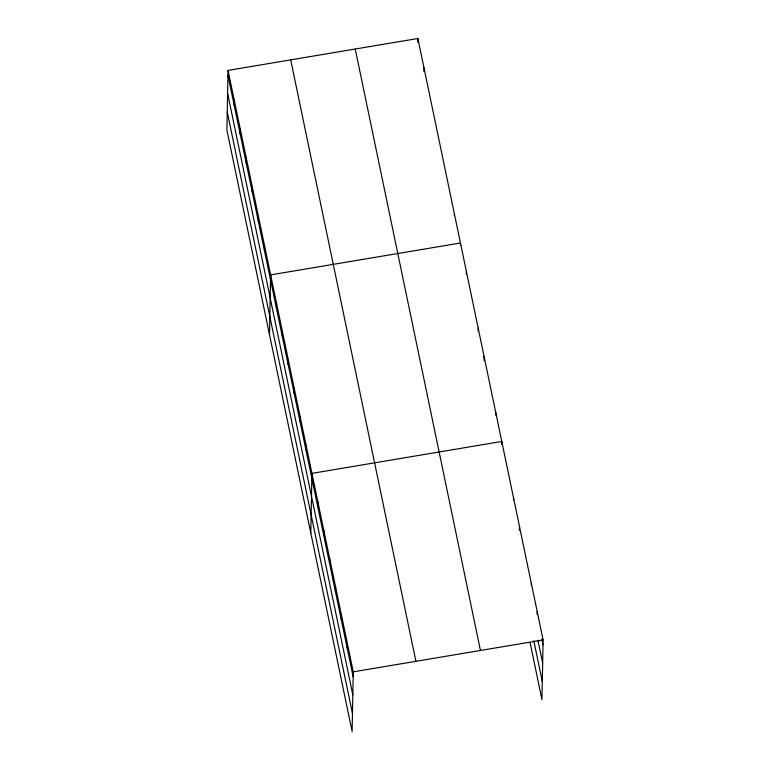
<?xml version="1.0" encoding="UTF-8"?>
<svg xmlns="http://www.w3.org/2000/svg" width="770" height="770" viewBox="0 0 770 770"><rect width="100%" height="100%" fill="white"/><g stroke="black" fill="none" stroke-linecap="round" stroke-linejoin="round"><path stroke-width="1.16" d="M228.045 70.397L226.9 130.053L352.121 731.5L353.266 671.844L228.045 70.397L417.879 38.5L543.1 639.947L541.955 699.603L530.145 642.892M234.032 104.537L234.128 99.609M240.115 133.749L240.211 128.821M246.198 162.961L246.294 158.033M252.281 192.173L252.377 187.254M258.364 221.385L258.46 216.466M264.447 250.606L264.543 245.678M269.481 334.546L270.626 274.89L460.45 242.993L460.412 244.966M276.43 308.173L276.526 303.245M282.34 336.519L282.426 331.601M288.24 364.874L288.336 359.956M294.14 393.229L294.236 388.301M300.05 421.585L300.136 416.657M305.95 449.94L306.046 445.012M310.801 533.023L311.946 473.367L501.771 441.47L501.722 444.425M317.76 506.65L317.846 501.722M323.66 534.996L323.756 530.078M329.56 563.351L329.656 558.433M335.46 591.707L335.556 586.779M341.37 620.062L341.466 615.134M347.27 648.417L347.366 643.489M417.802 42.437L417.879 38.5M423.885 71.658L423.962 67.712M454.329 215.754L454.367 213.781M466.302 274.303L466.351 271.348M478.103 331.013L478.16 328.058M483.993 360.35L484.061 356.404M495.832 415.088L495.87 413.115M513.542 500.144L513.58 498.18M519.413 530.472L519.481 526.536M531.252 585.21L531.29 583.237M537.133 614.547L537.191 611.592M353.266 671.844L543.1 639.947M541.82 639.206L543.004 644.875M537.932 640.255L542.657 662.932M533.803 640.717L542.301 681.546M355.23 49.03L480.451 650.477M290.694 59.868L415.916 661.315M227.949 75.325L353.17 676.772M227.602 93.382L352.824 694.829M227.246 111.996L352.467 713.443"/></g></svg>
